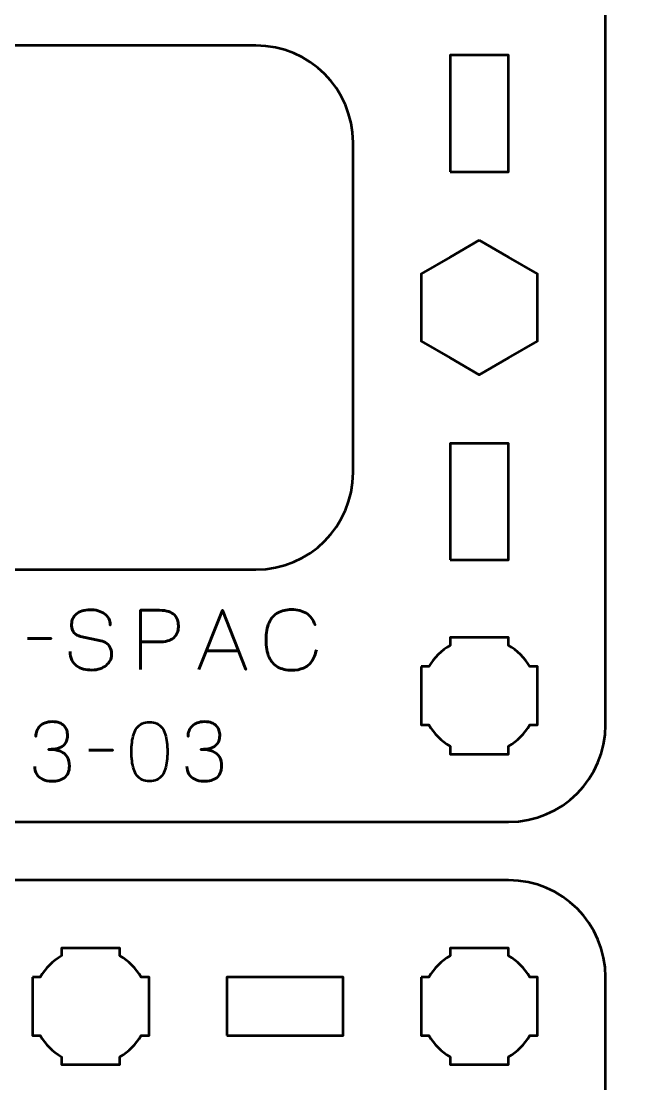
# Model space of a CAD drawing. Header units: centimetres. Extents: x -21 to 0, y -29.7 to 0.
# Drawn here: x -14.56 to -11.4, y -12.85 to -7.38 of the extents above; entities that cross this region are included whole.
import ezdxf

# ---------------------------------------------------------------- set-up
doc = ezdxf.new("R2010")
doc.units = ezdxf.units.CM
doc.header["$MEASUREMENT"] = 0
doc.layers.add('Layer 1', color=7, linetype='Continuous')

msp = doc.modelspace()

# ---------------------------------------------------------------- linework, layer by layer
at = {"layer": 'Layer 1', "lineweight": 53}
for points in [[(-12.35, -8.15), (-12.05, -8.15), (-12.05, -7.55), (-12.35, -7.55), (-12.35, -8.15)], [(-12.35, -10.15), (-12.05, -10.15), (-12.05, -9.55), (-12.35, -9.55), (-12.35, -10.15)]]:
    msp.add_lwpolyline(points, close=True, dxfattribs=at)
at = {"layer": 'Layer 1', "color": 1, "lineweight": 53}
msp.add_open_spline([(-21.00003, -29.19995), (-21.00003, -29.19995), (-21.00003, -2.89992), (-21.00003, -2.89992), (-21.00003, -2.89992), (-21.00003, -2.81709), (-20.93286, -2.74992), (-20.85003, -2.74992), (-20.85003, -2.74992), (-20.7672, -2.74992), (-20.70003, -2.68275), (-20.70003, -2.59992), (-20.70003, -2.59992), (-20.70003, -2.51709), (-20.7672, -2.44992), (-20.85003, -2.44992), (-20.85003, -2.44992), (-20.93286, -2.44992), (-21.00003, -2.38275), (-21.00003, -2.29992), (-21.00003, -2.29992), (-21.00003, -2.21709), (-20.93286, -2.14992), (-20.85003, -2.14992), (-20.85003, -2.14992), (-20.7672, -2.14992), (-20.70003, -2.08275), (-20.70003, -1.99992), (-20.70003, -1.99992), (-20.70003, -1.91709), (-20.7672, -1.84992), (-20.85003, -1.84992), (-20.85003, -1.84992), (-20.93286, -1.84992), (-21.00003, -1.78275), (-21.00003, -1.69992), (-21.00003, -1.69992), (-21.00003, -1.61709), (-20.93286, -1.54992), (-20.85003, -1.54992), (-20.85003, -1.54992), (-20.7672, -1.54992), (-20.70003, -1.48275), (-20.70003, -1.39992), (-20.70003, -1.39992), (-20.70003, -1.31709), (-20.7672, -1.24992), (-20.85003, -1.24992), (-20.85003, -1.24992), (-20.93286, -1.24992), (-21.00003, -1.18275), (-21.00003, -1.09992), (-21.00003, -1.09992), (-21.00003, -1.09992), (-21.00003, -0.49992), (-21.00003, -0.49992), (-21.00003, -0.49992), (-21.00003, -0.22295), (-20.77694, 0.00004), (-20.49994, 0.00004), (-20.49994, 0.00004), (-20.49994, 0.00004), (-0.50008, 0.00004), (-0.50008, 0.00004), (-0.50008, 0.00004), (-0.22294, 0.00004), (0.00002, -0.22295), (0.00002, -0.49992), (0.00002, -0.49992), (0.00002, -0.49992), (0.00002, -29.19995), (0.00002, -29.19995), (0.00002, -29.19995), (0.00002, -29.47695), (-0.22294, -29.70004), (-0.50008, -29.70004), (-0.50008, -29.70004), (-0.50008, -29.70004), (-20.49994, -29.70004), (-20.49994, -29.70004), (-20.49994, -29.70004), (-20.77694, -29.70004), (-21.00003, -29.47695), (-21.00003, -29.19995)], degree=3, knots=[0, 0, 0, 0, 0.047619, 0.047619, 0.047619, 0.047619, 0.0952381, 0.0952381, 0.0952381, 0.0952381, 0.1428571, 0.1428571, 0.1428571, 0.1428571, 0.1904762, 0.1904762, 0.1904762, 0.1904762, 0.2380952, 0.2380952, 0.2380952, 0.2380952, 0.2857143, 0.2857143, 0.2857143, 0.2857143, 0.3333333, 0.3333333, 0.3333333, 0.3333333, 0.3809524, 0.3809524, 0.3809524, 0.3809524, 0.4285714, 0.4285714, 0.4285714, 0.4285714, 0.4761905, 0.4761905, 0.4761905, 0.4761905, 0.5238095, 0.5238095, 0.5238095, 0.5238095, 0.5714286, 0.5714286, 0.5714286, 0.5714286, 0.6190476, 0.6190476, 0.6190476, 0.6190476, 0.6666667, 0.6666667, 0.6666667, 0.6666667, 0.7142857, 0.7142857, 0.7142857, 0.7142857, 0.7619048, 0.7619048, 0.7619048, 0.7619048, 0.8095238, 0.8095238, 0.8095238, 0.8095238, 0.8571429, 0.8571429, 0.8571429, 0.8571429, 0.9047619, 0.9047619, 0.9047619, 0.9047619, 0.952381, 0.952381, 0.952381, 0.952381, 1, 1, 1, 1], dxfattribs=at)
at = {"layer": 'Layer 1', "color": 3, "lineweight": 53}
for points in [[(-16.85, -11), (-16.85, -11), (-16.85, -6.7), (-16.85, -6.7), (-16.85, -6.7), (-16.85, -6.42391), (-16.62609, -6.2), (-16.35, -6.2), (-16.35, -6.2), (-16.35, -6.2), (-12.05, -6.2), (-12.05, -6.2), (-12.05, -6.2), (-11.77391, -6.2), (-11.55, -6.42391), (-11.55, -6.7), (-11.55, -6.7), (-11.55, -6.7), (-11.55, -11), (-11.55, -11), (-11.55, -11), (-11.55, -11.27609), (-11.77391, -11.5), (-12.05, -11.5), (-12.05, -11.5), (-12.05, -11.5), (-16.35, -11.5), (-16.35, -11.5), (-16.35, -11.5), (-16.62609, -11.5), (-16.85, -11.27609), (-16.85, -11)], [(-16.85, -16.6), (-16.85, -16.6), (-16.85, -12.3), (-16.85, -12.3), (-16.85, -12.3), (-16.85, -12.02391), (-16.62609, -11.8), (-16.35, -11.8), (-16.35, -11.8), (-16.35, -11.8), (-12.05, -11.8), (-12.05, -11.8), (-12.05, -11.8), (-11.77391, -11.8), (-11.55, -12.02391), (-11.55, -12.3), (-11.55, -12.3), (-11.55, -12.3), (-11.55, -16.6), (-11.55, -16.6), (-11.55, -16.6), (-11.55, -16.87609), (-11.77391, -17.1), (-12.05, -17.1), (-12.05, -17.1), (-12.05, -17.1), (-16.35, -17.1), (-16.35, -17.1), (-16.35, -17.1), (-16.62609, -17.1), (-16.85, -16.87609), (-16.85, -16.6)]]:
    msp.add_open_spline(points, degree=3, knots=[0, 0, 0, 0, 0.125, 0.125, 0.125, 0.125, 0.25, 0.25, 0.25, 0.25, 0.375, 0.375, 0.375, 0.375, 0.5, 0.5, 0.5, 0.5, 0.625, 0.625, 0.625, 0.625, 0.75, 0.75, 0.75, 0.75, 0.875, 0.875, 0.875, 0.875, 1, 1, 1, 1], dxfattribs=at)
at = {"layer": 'Layer 1', "lineweight": 53}
for points, knots in [([(-15.55, -9.7), (-15.55, -9.7), (-15.55, -8), (-15.55, -8), (-15.55, -8), (-15.55, -7.72391), (-15.32609, -7.5), (-15.05, -7.5), (-15.05, -7.5), (-15.05, -7.5), (-13.35, -7.5), (-13.35, -7.5), (-13.35, -7.5), (-13.07391, -7.5), (-12.85, -7.72391), (-12.85, -8), (-12.85, -8), (-12.85, -8), (-12.85, -9.7), (-12.85, -9.7), (-12.85, -9.7), (-12.85, -9.97609), (-13.07391, -10.2), (-13.35, -10.2), (-13.35, -10.2), (-13.35, -10.2), (-15.05, -10.2), (-15.05, -10.2), (-15.05, -10.2), (-15.32609, -10.2), (-15.55, -9.97609), (-15.55, -9.7)], [0, 0, 0, 0, 0.125, 0.125, 0.125, 0.125, 0.25, 0.25, 0.25, 0.25, 0.375, 0.375, 0.375, 0.375, 0.5, 0.5, 0.5, 0.5, 0.625, 0.625, 0.625, 0.625, 0.75, 0.75, 0.75, 0.75, 0.875, 0.875, 0.875, 0.875, 1, 1, 1, 1]), ([(-12.2, -8.50359), (-12.2, -8.50359), (-12.05, -8.59019), (-12.05, -8.59019), (-12.05, -8.59019), (-12.05, -8.59019), (-11.9, -8.67679), (-11.9, -8.67679), (-11.9, -8.67679), (-11.9, -8.67679), (-11.9, -8.85), (-11.9, -8.85), (-11.9, -8.85), (-11.9, -8.85), (-11.9, -9.02321), (-11.9, -9.02321), (-11.9, -9.02321), (-11.9, -9.02321), (-12.05, -9.10981), (-12.05, -9.10981), (-12.05, -9.10981), (-12.05, -9.10981), (-12.2, -9.19641), (-12.2, -9.19641), (-12.2, -9.19641), (-12.2, -9.19641), (-12.35, -9.10981), (-12.35, -9.10981), (-12.35, -9.10981), (-12.35, -9.10981), (-12.5, -9.02321), (-12.5, -9.02321), (-12.5, -9.02321), (-12.5, -9.02321), (-12.5, -8.85), (-12.5, -8.85), (-12.5, -8.85), (-12.5, -8.85), (-12.5, -8.67679), (-12.5, -8.67679), (-12.5, -8.67679), (-12.5, -8.67679), (-12.35, -8.59019), (-12.35, -8.59019), (-12.35, -8.59019), (-12.35, -8.59019), (-12.2, -8.50359), (-12.2, -8.50359)], [0, 0, 0, 0, 0.0833333, 0.0833333, 0.0833333, 0.0833333, 0.1666667, 0.1666667, 0.1666667, 0.1666667, 0.25, 0.25, 0.25, 0.25, 0.3333333, 0.3333333, 0.3333333, 0.3333333, 0.4166667, 0.4166667, 0.4166667, 0.4166667, 0.5, 0.5, 0.5, 0.5, 0.5833333, 0.5833333, 0.5833333, 0.5833333, 0.6666667, 0.6666667, 0.6666667, 0.6666667, 0.75, 0.75, 0.75, 0.75, 0.8333333, 0.8333333, 0.8333333, 0.8333333, 0.9166667, 0.9166667, 0.9166667, 0.9166667, 1, 1, 1, 1]), ([(-12.5, -10.7), (-12.5, -10.7), (-12.45985, -10.7), (-12.45985, -10.7), (-12.45985, -10.7), (-12.4335, -10.65447), (-12.39553, -10.6165), (-12.35, -10.59015), (-12.35, -10.59015), (-12.35, -10.59015), (-12.35, -10.55), (-12.35, -10.55), (-12.35, -10.55), (-12.35, -10.55), (-12.2, -10.55), (-12.2, -10.55), (-12.2, -10.55), (-12.2, -10.55), (-12.05, -10.55), (-12.05, -10.55), (-12.05, -10.55), (-12.05, -10.55), (-12.05, -10.59015), (-12.05, -10.59015), (-12.05, -10.59015), (-12.00447, -10.6165), (-11.9665, -10.65447), (-11.94015, -10.7), (-11.94015, -10.7), (-11.94015, -10.7), (-11.9, -10.7), (-11.9, -10.7), (-11.9, -10.7), (-11.9, -10.7), (-11.9, -10.85), (-11.9, -10.85), (-11.9, -10.85), (-11.9, -10.85), (-11.9, -11), (-11.9, -11), (-11.9, -11), (-11.9, -11), (-11.94015, -11), (-11.94015, -11), (-11.94015, -11), (-11.9665, -11.04553), (-12.00447, -11.0835), (-12.05, -11.10985), (-12.05, -11.10985), (-12.05, -11.10985), (-12.05, -11.15), (-12.05, -11.15), (-12.05, -11.15), (-12.05, -11.15), (-12.2, -11.15), (-12.2, -11.15), (-12.2, -11.15), (-12.2, -11.15), (-12.35, -11.15), (-12.35, -11.15), (-12.35, -11.15), (-12.35, -11.15), (-12.35, -11.10985), (-12.35, -11.10985), (-12.35, -11.10985), (-12.39553, -11.0835), (-12.4335, -11.04553), (-12.45985, -11), (-12.45985, -11), (-12.45985, -11), (-12.5, -11), (-12.5, -11), (-12.5, -11), (-12.5, -11), (-12.5, -10.85), (-12.5, -10.85), (-12.5, -10.85), (-12.5, -10.85), (-12.5, -10.7), (-12.5, -10.7)], [0, 0, 0, 0, 0.05, 0.05, 0.05, 0.05, 0.1, 0.1, 0.1, 0.1, 0.15, 0.15, 0.15, 0.15, 0.2, 0.2, 0.2, 0.2, 0.25, 0.25, 0.25, 0.25, 0.3, 0.3, 0.3, 0.3, 0.35, 0.35, 0.35, 0.35, 0.4, 0.4, 0.4, 0.4, 0.45, 0.45, 0.45, 0.45, 0.5, 0.5, 0.5, 0.5, 0.55, 0.55, 0.55, 0.55, 0.6, 0.6, 0.6, 0.6, 0.65, 0.65, 0.65, 0.65, 0.7, 0.7, 0.7, 0.7, 0.75, 0.75, 0.75, 0.75, 0.8, 0.8, 0.8, 0.8, 0.85, 0.85, 0.85, 0.85, 0.9, 0.9, 0.9, 0.9, 0.95, 0.95, 0.95, 0.95, 1, 1, 1, 1]), ([(-14.5, -12.3), (-14.5, -12.3), (-14.45985, -12.3), (-14.45985, -12.3), (-14.45985, -12.3), (-14.4335, -12.25447), (-14.39553, -12.2165), (-14.35, -12.19015), (-14.35, -12.19015), (-14.35, -12.19015), (-14.35, -12.15), (-14.35, -12.15), (-14.35, -12.15), (-14.35, -12.15), (-14.2, -12.15), (-14.2, -12.15), (-14.2, -12.15), (-14.2, -12.15), (-14.05, -12.15), (-14.05, -12.15), (-14.05, -12.15), (-14.05, -12.15), (-14.05, -12.19015), (-14.05, -12.19015), (-14.05, -12.19015), (-14.00447, -12.2165), (-13.9665, -12.25447), (-13.94015, -12.3), (-13.94015, -12.3), (-13.94015, -12.3), (-13.9, -12.3), (-13.9, -12.3), (-13.9, -12.3), (-13.9, -12.3), (-13.9, -12.45), (-13.9, -12.45), (-13.9, -12.45), (-13.9, -12.45), (-13.9, -12.6), (-13.9, -12.6), (-13.9, -12.6), (-13.9, -12.6), (-13.94015, -12.6), (-13.94015, -12.6), (-13.94015, -12.6), (-13.9665, -12.64553), (-14.00447, -12.6835), (-14.05, -12.70985), (-14.05, -12.70985), (-14.05, -12.70985), (-14.05, -12.75), (-14.05, -12.75), (-14.05, -12.75), (-14.05, -12.75), (-14.2, -12.75), (-14.2, -12.75), (-14.2, -12.75), (-14.2, -12.75), (-14.35, -12.75), (-14.35, -12.75), (-14.35, -12.75), (-14.35, -12.75), (-14.35, -12.70985), (-14.35, -12.70985), (-14.35, -12.70985), (-14.39553, -12.6835), (-14.4335, -12.64553), (-14.45985, -12.6), (-14.45985, -12.6), (-14.45985, -12.6), (-14.5, -12.6), (-14.5, -12.6), (-14.5, -12.6), (-14.5, -12.6), (-14.5, -12.45), (-14.5, -12.45), (-14.5, -12.45), (-14.5, -12.45), (-14.5, -12.3), (-14.5, -12.3)], [0, 0, 0, 0, 0.05, 0.05, 0.05, 0.05, 0.1, 0.1, 0.1, 0.1, 0.15, 0.15, 0.15, 0.15, 0.2, 0.2, 0.2, 0.2, 0.25, 0.25, 0.25, 0.25, 0.3, 0.3, 0.3, 0.3, 0.35, 0.35, 0.35, 0.35, 0.4, 0.4, 0.4, 0.4, 0.45, 0.45, 0.45, 0.45, 0.5, 0.5, 0.5, 0.5, 0.55, 0.55, 0.55, 0.55, 0.6, 0.6, 0.6, 0.6, 0.65, 0.65, 0.65, 0.65, 0.7, 0.7, 0.7, 0.7, 0.75, 0.75, 0.75, 0.75, 0.8, 0.8, 0.8, 0.8, 0.85, 0.85, 0.85, 0.85, 0.9, 0.9, 0.9, 0.9, 0.95, 0.95, 0.95, 0.95, 1, 1, 1, 1]), ([(-12.5, -12.3), (-12.5, -12.3), (-12.45985, -12.3), (-12.45985, -12.3), (-12.45985, -12.3), (-12.4335, -12.25447), (-12.39553, -12.2165), (-12.35, -12.19015), (-12.35, -12.19015), (-12.35, -12.19015), (-12.35, -12.15), (-12.35, -12.15), (-12.35, -12.15), (-12.35, -12.15), (-12.2, -12.15), (-12.2, -12.15), (-12.2, -12.15), (-12.2, -12.15), (-12.05, -12.15), (-12.05, -12.15), (-12.05, -12.15), (-12.05, -12.15), (-12.05, -12.19015), (-12.05, -12.19015), (-12.05, -12.19015), (-12.00447, -12.2165), (-11.9665, -12.25447), (-11.94015, -12.3), (-11.94015, -12.3), (-11.94015, -12.3), (-11.9, -12.3), (-11.9, -12.3), (-11.9, -12.3), (-11.9, -12.3), (-11.9, -12.45), (-11.9, -12.45), (-11.9, -12.45), (-11.9, -12.45), (-11.9, -12.6), (-11.9, -12.6), (-11.9, -12.6), (-11.9, -12.6), (-11.94015, -12.6), (-11.94015, -12.6), (-11.94015, -12.6), (-11.9665, -12.64553), (-12.00447, -12.6835), (-12.05, -12.70985), (-12.05, -12.70985), (-12.05, -12.70985), (-12.05, -12.75), (-12.05, -12.75), (-12.05, -12.75), (-12.05, -12.75), (-12.2, -12.75), (-12.2, -12.75), (-12.2, -12.75), (-12.2, -12.75), (-12.35, -12.75), (-12.35, -12.75), (-12.35, -12.75), (-12.35, -12.75), (-12.35, -12.70985), (-12.35, -12.70985), (-12.35, -12.70985), (-12.39553, -12.6835), (-12.4335, -12.64553), (-12.45985, -12.6), (-12.45985, -12.6), (-12.45985, -12.6), (-12.5, -12.6), (-12.5, -12.6), (-12.5, -12.6), (-12.5, -12.6), (-12.5, -12.45), (-12.5, -12.45), (-12.5, -12.45), (-12.5, -12.45), (-12.5, -12.3), (-12.5, -12.3)], [0, 0, 0, 0, 0.05, 0.05, 0.05, 0.05, 0.1, 0.1, 0.1, 0.1, 0.15, 0.15, 0.15, 0.15, 0.2, 0.2, 0.2, 0.2, 0.25, 0.25, 0.25, 0.25, 0.3, 0.3, 0.3, 0.3, 0.35, 0.35, 0.35, 0.35, 0.4, 0.4, 0.4, 0.4, 0.45, 0.45, 0.45, 0.45, 0.5, 0.5, 0.5, 0.5, 0.55, 0.55, 0.55, 0.55, 0.6, 0.6, 0.6, 0.6, 0.65, 0.65, 0.65, 0.65, 0.7, 0.7, 0.7, 0.7, 0.75, 0.75, 0.75, 0.75, 0.8, 0.8, 0.8, 0.8, 0.85, 0.85, 0.85, 0.85, 0.9, 0.9, 0.9, 0.9, 0.95, 0.95, 0.95, 0.95, 1, 1, 1, 1]), ([(-13.5, -12.6), (-13.5, -12.6), (-13.5, -12.3), (-13.5, -12.3), (-13.5, -12.3), (-13.5, -12.3), (-12.9, -12.3), (-12.9, -12.3), (-12.9, -12.3), (-12.9, -12.3), (-12.9, -12.6), (-12.9, -12.6), (-12.9, -12.6), (-12.9, -12.6), (-13.5, -12.6), (-13.5, -12.6)], [0, 0, 0, 0, 0.25, 0.25, 0.25, 0.25, 0.5, 0.5, 0.5, 0.5, 0.75, 0.75, 0.75, 0.75, 1, 1, 1, 1])]:
    msp.add_open_spline(points, degree=3, knots=knots, dxfattribs=at)
at = {"layer": 'Layer 1', "color": 5, "lineweight": 53}
for points, knots in [([(-14.30626, -10.62265), (-14.30612, -10.63952), (-14.30316, -10.65398), (-14.29723, -10.66605), (-14.29723, -10.66605), (-14.29137, -10.67804), (-14.28319, -10.68785), (-14.27289, -10.69547), (-14.27289, -10.69547), (-14.26252, -10.70302), (-14.25059, -10.70859), (-14.23712, -10.71219), (-14.23712, -10.71219), (-14.22371, -10.71572), (-14.20932, -10.71748), (-14.19408, -10.71748), (-14.19408, -10.71748), (-14.1787, -10.71741), (-14.16487, -10.71515), (-14.15252, -10.71085), (-14.15252, -10.71085), (-14.14024, -10.70654), (-14.12973, -10.70076), (-14.12091, -10.69349), (-14.12091, -10.69349), (-14.11216, -10.68622), (-14.10539, -10.67811), (-14.10059, -10.66908), (-14.10059, -10.66908), (-14.09579, -10.66005), (-14.09325, -10.65081), (-14.0929, -10.64128), (-14.0929, -10.64128), (-14.09248, -10.62879), (-14.09431, -10.61736), (-14.09833, -10.60706), (-14.09833, -10.60706), (-14.10236, -10.59676), (-14.10857, -10.58815), (-14.11696, -10.5811), (-14.11696, -10.5811), (-14.12529, -10.57404), (-14.1358, -10.5691), (-14.14836, -10.56635), (-14.14836, -10.56635), (-14.14836, -10.56635), (-14.25207, -10.54391), (-14.25207, -10.54391), (-14.25207, -10.54391), (-14.26181, -10.54187), (-14.27021, -10.53841), (-14.27712, -10.53361), (-14.27712, -10.53361), (-14.28404, -10.52875), (-14.2894, -10.52204), (-14.29307, -10.51343), (-14.29307, -10.51343), (-14.29674, -10.5049), (-14.29864, -10.49403), (-14.29864, -10.48084), (-14.29864, -10.48084), (-14.29864, -10.47082), (-14.29659, -10.46137), (-14.29243, -10.45248), (-14.29243, -10.45248), (-14.28834, -10.44359), (-14.28227, -10.43575), (-14.2743, -10.42884), (-14.2743, -10.42884), (-14.26633, -10.422), (-14.25645, -10.41663), (-14.24474, -10.41275), (-14.24474, -10.41275), (-14.23295, -10.4088), (-14.21948, -10.40683), (-14.20424, -10.40676), (-14.20424, -10.40676), (-14.18893, -10.40676), (-14.17489, -10.40852), (-14.16205, -10.41205), (-14.16205, -10.41205), (-14.14928, -10.41558), (-14.1382, -10.42066), (-14.12889, -10.42743), (-14.12889, -10.42743), (-14.11957, -10.4342), (-14.11238, -10.44253), (-14.10744, -10.45226), (-14.10744, -10.45226), (-14.1025, -10.46207), (-14.10017, -10.47329), (-14.10052, -10.48592), (-14.10052, -10.48592), (-14.10017, -10.47329), (-14.1025, -10.46207), (-14.10744, -10.45226), (-14.10744, -10.45226), (-14.11238, -10.44253), (-14.11957, -10.4342), (-14.12889, -10.42743), (-14.12889, -10.42743), (-14.1382, -10.42066), (-14.14928, -10.41558), (-14.16205, -10.41205), (-14.16205, -10.41205), (-14.17489, -10.40852), (-14.18893, -10.40676), (-14.20424, -10.40676), (-14.20424, -10.40676), (-14.21948, -10.40683), (-14.23295, -10.4088), (-14.24474, -10.41275), (-14.24474, -10.41275), (-14.25645, -10.41663), (-14.26633, -10.422), (-14.2743, -10.42884), (-14.2743, -10.42884), (-14.28227, -10.43575), (-14.28834, -10.44359), (-14.29243, -10.45248), (-14.29243, -10.45248), (-14.29659, -10.46137), (-14.29864, -10.47082), (-14.29864, -10.48084), (-14.29864, -10.48084), (-14.29864, -10.49403), (-14.29681, -10.5049), (-14.29328, -10.51336), (-14.29328, -10.51336), (-14.28968, -10.5219), (-14.28439, -10.52853), (-14.27747, -10.5334), (-14.27747, -10.5334), (-14.27056, -10.5382), (-14.26209, -10.54173), (-14.25207, -10.54391), (-14.25207, -10.54391), (-14.25207, -10.54391), (-14.14836, -10.56635), (-14.14836, -10.56635), (-14.14836, -10.56635), (-14.13552, -10.5691), (-14.12493, -10.57404), (-14.11661, -10.5811), (-14.11661, -10.5811), (-14.10821, -10.58815), (-14.10207, -10.59676), (-14.09812, -10.60706), (-14.09812, -10.60706), (-14.09424, -10.61736), (-14.09248, -10.62879), (-14.0929, -10.64128), (-14.0929, -10.64128), (-14.09325, -10.65081), (-14.09579, -10.66005), (-14.10059, -10.66908), (-14.10059, -10.66908), (-14.10539, -10.67811), (-14.11216, -10.68622), (-14.12091, -10.69349), (-14.12091, -10.69349), (-14.12973, -10.70076), (-14.14024, -10.70654), (-14.15252, -10.71085), (-14.15252, -10.71085), (-14.16487, -10.71515), (-14.1787, -10.71741), (-14.19408, -10.71748), (-14.19408, -10.71748), (-14.20932, -10.71748), (-14.22371, -10.71572), (-14.23712, -10.71219), (-14.23712, -10.71219), (-14.25059, -10.70859), (-14.26252, -10.70302), (-14.27289, -10.69547), (-14.27289, -10.69547), (-14.28319, -10.68785), (-14.29137, -10.67804), (-14.29723, -10.66605), (-14.29723, -10.66605), (-14.30316, -10.65398), (-14.30612, -10.63952), (-14.30626, -10.62265)], [0, 0, 0, 0, 0.0217391, 0.0217391, 0.0217391, 0.0217391, 0.0434783, 0.0434783, 0.0434783, 0.0434783, 0.0652174, 0.0652174, 0.0652174, 0.0652174, 0.0869565, 0.0869565, 0.0869565, 0.0869565, 0.1086957, 0.1086957, 0.1086957, 0.1086957, 0.1304348, 0.1304348, 0.1304348, 0.1304348, 0.1521739, 0.1521739, 0.1521739, 0.1521739, 0.173913, 0.173913, 0.173913, 0.173913, 0.1956522, 0.1956522, 0.1956522, 0.1956522, 0.2173913, 0.2173913, 0.2173913, 0.2173913, 0.2391304, 0.2391304, 0.2391304, 0.2391304, 0.2608696, 0.2608696, 0.2608696, 0.2608696, 0.2826087, 0.2826087, 0.2826087, 0.2826087, 0.3043478, 0.3043478, 0.3043478, 0.3043478, 0.326087, 0.326087, 0.326087, 0.326087, 0.3478261, 0.3478261, 0.3478261, 0.3478261, 0.3695652, 0.3695652, 0.3695652, 0.3695652, 0.3913043, 0.3913043, 0.3913043, 0.3913043, 0.4130435, 0.4130435, 0.4130435, 0.4130435, 0.4347826, 0.4347826, 0.4347826, 0.4347826, 0.4565217, 0.4565217, 0.4565217, 0.4565217, 0.4782609, 0.4782609, 0.4782609, 0.4782609, 0.5, 0.5, 0.5, 0.5, 0.5217391, 0.5217391, 0.5217391, 0.5217391, 0.5434783, 0.5434783, 0.5434783, 0.5434783, 0.5652174, 0.5652174, 0.5652174, 0.5652174, 0.5869565, 0.5869565, 0.5869565, 0.5869565, 0.6086957, 0.6086957, 0.6086957, 0.6086957, 0.6304348, 0.6304348, 0.6304348, 0.6304348, 0.6521739, 0.6521739, 0.6521739, 0.6521739, 0.673913, 0.673913, 0.673913, 0.673913, 0.6956522, 0.6956522, 0.6956522, 0.6956522, 0.7173913, 0.7173913, 0.7173913, 0.7173913, 0.7391304, 0.7391304, 0.7391304, 0.7391304, 0.7608696, 0.7608696, 0.7608696, 0.7608696, 0.7826087, 0.7826087, 0.7826087, 0.7826087, 0.8043478, 0.8043478, 0.8043478, 0.8043478, 0.826087, 0.826087, 0.826087, 0.826087, 0.8478261, 0.8478261, 0.8478261, 0.8478261, 0.8695652, 0.8695652, 0.8695652, 0.8695652, 0.8913043, 0.8913043, 0.8913043, 0.8913043, 0.9130435, 0.9130435, 0.9130435, 0.9130435, 0.9347826, 0.9347826, 0.9347826, 0.9347826, 0.9565217, 0.9565217, 0.9565217, 0.9565217, 0.9782609, 0.9782609, 0.9782609, 0.9782609, 1, 1, 1, 1]), ([(-13.94431, -10.71494), (-13.94431, -10.71494), (-13.94431, -10.40972), (-13.94431, -10.40972), (-13.94431, -10.40972), (-13.94431, -10.40972), (-13.84694, -10.40972), (-13.84694, -10.40972), (-13.84694, -10.40972), (-13.82747, -10.40979), (-13.81146, -10.41198), (-13.79883, -10.41621), (-13.79883, -10.41621), (-13.78627, -10.42037), (-13.77639, -10.42616), (-13.76926, -10.4335), (-13.76926, -10.4335), (-13.76214, -10.44076), (-13.75706, -10.44909), (-13.75395, -10.45847), (-13.75395, -10.45847), (-13.75092, -10.46786), (-13.74916, -10.47766), (-13.74873, -10.48804), (-13.74873, -10.48804), (-13.74824, -10.49841), (-13.74944, -10.50857), (-13.75226, -10.51844), (-13.75226, -10.51844), (-13.75515, -10.52832), (-13.76002, -10.53728), (-13.76701, -10.54533), (-13.76701, -10.54533), (-13.77392, -10.55337), (-13.7833, -10.55979), (-13.79509, -10.56452), (-13.79509, -10.56452), (-13.80687, -10.56931), (-13.82147, -10.57171), (-13.8389, -10.57185), (-13.8389, -10.57185), (-13.8389, -10.57185), (-13.94431, -10.57185), (-13.94431, -10.57185), (-13.94431, -10.57185), (-13.94431, -10.57185), (-13.8389, -10.57185), (-13.8389, -10.57185), (-13.8389, -10.57185), (-13.82183, -10.57171), (-13.80736, -10.56931), (-13.79565, -10.56452), (-13.79565, -10.56452), (-13.78387, -10.55979), (-13.77448, -10.55337), (-13.76743, -10.54533), (-13.76743, -10.54533), (-13.76044, -10.53728), (-13.75543, -10.52832), (-13.75247, -10.51844), (-13.75247, -10.51844), (-13.74951, -10.50857), (-13.74824, -10.49841), (-13.74873, -10.48804), (-13.74873, -10.48804), (-13.74916, -10.47766), (-13.75092, -10.46786), (-13.75409, -10.45847), (-13.75409, -10.45847), (-13.7572, -10.44909), (-13.76242, -10.44076), (-13.76955, -10.4335), (-13.76955, -10.4335), (-13.77674, -10.42616), (-13.78662, -10.42037), (-13.79918, -10.41621), (-13.79918, -10.41621), (-13.81181, -10.41198), (-13.82768, -10.40979), (-13.84694, -10.40972), (-13.84694, -10.40972), (-13.84694, -10.40972), (-13.94431, -10.40972), (-13.94431, -10.40972), (-13.94431, -10.40972), (-13.94431, -10.40972), (-13.94431, -10.71494), (-13.94431, -10.71494)], [0, 0, 0, 0, 0.0454545, 0.0454545, 0.0454545, 0.0454545, 0.0909091, 0.0909091, 0.0909091, 0.0909091, 0.1363636, 0.1363636, 0.1363636, 0.1363636, 0.1818182, 0.1818182, 0.1818182, 0.1818182, 0.2272727, 0.2272727, 0.2272727, 0.2272727, 0.2727273, 0.2727273, 0.2727273, 0.2727273, 0.3181818, 0.3181818, 0.3181818, 0.3181818, 0.3636364, 0.3636364, 0.3636364, 0.3636364, 0.4090909, 0.4090909, 0.4090909, 0.4090909, 0.4545455, 0.4545455, 0.4545455, 0.4545455, 0.5, 0.5, 0.5, 0.5, 0.5454545, 0.5454545, 0.5454545, 0.5454545, 0.5909091, 0.5909091, 0.5909091, 0.5909091, 0.6363636, 0.6363636, 0.6363636, 0.6363636, 0.6818182, 0.6818182, 0.6818182, 0.6818182, 0.7272727, 0.7272727, 0.7272727, 0.7272727, 0.7727273, 0.7727273, 0.7727273, 0.7727273, 0.8181818, 0.8181818, 0.8181818, 0.8181818, 0.8636364, 0.8636364, 0.8636364, 0.8636364, 0.9090909, 0.9090909, 0.9090909, 0.9090909, 0.9545455, 0.9545455, 0.9545455, 0.9545455, 1, 1, 1, 1]), ([(-13.64375, -10.71494), (-13.64375, -10.71494), (-13.52268, -10.40972), (-13.52268, -10.40972), (-13.52268, -10.40972), (-13.52268, -10.40972), (-13.40118, -10.71494), (-13.40118, -10.71494), (-13.40118, -10.71494), (-13.40118, -10.71494), (-13.52268, -10.40972), (-13.52268, -10.40972), (-13.52268, -10.40972), (-13.52268, -10.40972), (-13.64375, -10.71494), (-13.64375, -10.71494)], [0, 0, 0, 0, 0.25, 0.25, 0.25, 0.25, 0.5, 0.5, 0.5, 0.5, 0.75, 0.75, 0.75, 0.75, 1, 1, 1, 1]), ([(-13.03881, -10.61249), (-13.04333, -10.63669), (-13.05123, -10.65666), (-13.06231, -10.67232), (-13.06231, -10.67232), (-13.07345, -10.68792), (-13.08771, -10.69949), (-13.10506, -10.70704), (-13.10506, -10.70704), (-13.12235, -10.71459), (-13.14267, -10.7184), (-13.16581, -10.71833), (-13.16581, -10.71833), (-13.19396, -10.7184), (-13.21788, -10.71296), (-13.2375, -10.70189), (-13.2375, -10.70189), (-13.25711, -10.69088), (-13.27207, -10.67388), (-13.28237, -10.65081), (-13.28237, -10.65081), (-13.29267, -10.62773), (-13.29782, -10.59817), (-13.29789, -10.56212), (-13.29789, -10.56212), (-13.29782, -10.52621), (-13.29267, -10.49671), (-13.28237, -10.47364), (-13.28237, -10.47364), (-13.27207, -10.45057), (-13.25711, -10.4335), (-13.2375, -10.42242), (-13.2375, -10.42242), (-13.21788, -10.41134), (-13.19396, -10.40584), (-13.16581, -10.40591), (-13.16581, -10.40591), (-13.13568, -10.40584), (-13.11043, -10.41226), (-13.09011, -10.42517), (-13.09011, -10.42517), (-13.06986, -10.43808), (-13.05497, -10.45805), (-13.04559, -10.48507), (-13.04559, -10.48507), (-13.05497, -10.45805), (-13.06986, -10.43808), (-13.09011, -10.42517), (-13.09011, -10.42517), (-13.11043, -10.41226), (-13.13568, -10.40584), (-13.16581, -10.40591), (-13.16581, -10.40591), (-13.19396, -10.40584), (-13.21788, -10.41134), (-13.2375, -10.42242), (-13.2375, -10.42242), (-13.25711, -10.4335), (-13.27207, -10.45057), (-13.28237, -10.47364), (-13.28237, -10.47364), (-13.29267, -10.49671), (-13.29782, -10.52621), (-13.29789, -10.56212), (-13.29789, -10.56212), (-13.29782, -10.59817), (-13.29267, -10.62773), (-13.28237, -10.65081), (-13.28237, -10.65081), (-13.27207, -10.67388), (-13.25711, -10.69088), (-13.2375, -10.70189), (-13.2375, -10.70189), (-13.21788, -10.71296), (-13.19396, -10.7184), (-13.16581, -10.71833), (-13.16581, -10.71833), (-13.14267, -10.7184), (-13.12235, -10.71459), (-13.10506, -10.70704), (-13.10506, -10.70704), (-13.08771, -10.69949), (-13.07345, -10.68792), (-13.06231, -10.67232), (-13.06231, -10.67232), (-13.05123, -10.65666), (-13.04333, -10.63669), (-13.03881, -10.61249)], [0, 0, 0, 0, 0.0454545, 0.0454545, 0.0454545, 0.0454545, 0.0909091, 0.0909091, 0.0909091, 0.0909091, 0.1363636, 0.1363636, 0.1363636, 0.1363636, 0.1818182, 0.1818182, 0.1818182, 0.1818182, 0.2272727, 0.2272727, 0.2272727, 0.2272727, 0.2727273, 0.2727273, 0.2727273, 0.2727273, 0.3181818, 0.3181818, 0.3181818, 0.3181818, 0.3636364, 0.3636364, 0.3636364, 0.3636364, 0.4090909, 0.4090909, 0.4090909, 0.4090909, 0.4545455, 0.4545455, 0.4545455, 0.4545455, 0.5, 0.5, 0.5, 0.5, 0.5454545, 0.5454545, 0.5454545, 0.5454545, 0.5909091, 0.5909091, 0.5909091, 0.5909091, 0.6363636, 0.6363636, 0.6363636, 0.6363636, 0.6818182, 0.6818182, 0.6818182, 0.6818182, 0.7272727, 0.7272727, 0.7272727, 0.7272727, 0.7727273, 0.7727273, 0.7727273, 0.7727273, 0.8181818, 0.8181818, 0.8181818, 0.8181818, 0.8636364, 0.8636364, 0.8636364, 0.8636364, 0.9090909, 0.9090909, 0.9090909, 0.9090909, 0.9545455, 0.9545455, 0.9545455, 0.9545455, 1, 1, 1, 1]), ([(-14.52639, -10.55534), (-14.52639, -10.55534), (-14.4032, -10.55534), (-14.4032, -10.55534), (-14.4032, -10.55534), (-14.4032, -10.55534), (-14.52639, -10.55534), (-14.52639, -10.55534)], [0, 0, 0, 0, 0.5, 0.5, 0.5, 0.5, 1, 1, 1, 1]), ([(-13.60565, -10.61884), (-13.60565, -10.61884), (-13.43971, -10.61884), (-13.43971, -10.61884), (-13.43971, -10.61884), (-13.43971, -10.61884), (-13.60565, -10.61884), (-13.60565, -10.61884)], [0, 0, 0, 0, 0.5, 0.5, 0.5, 0.5, 1, 1, 1, 1]), ([(-14.48871, -11.21363), (-14.48864, -11.22887), (-14.48511, -11.24213), (-14.47813, -11.25363), (-14.47813, -11.25363), (-14.47114, -11.26506), (-14.46119, -11.27402), (-14.44821, -11.28044), (-14.44821, -11.28044), (-14.43523, -11.28686), (-14.41964, -11.29011), (-14.4015, -11.29025), (-14.4015, -11.29025), (-14.38789, -11.29025), (-14.37554, -11.28884), (-14.36432, -11.28588), (-14.36432, -11.28588), (-14.35317, -11.28291), (-14.34358, -11.27833), (-14.33546, -11.27205), (-14.33546, -11.27205), (-14.32735, -11.26577), (-14.32114, -11.25765), (-14.3167, -11.24778), (-14.3167, -11.24778), (-14.31232, -11.23783), (-14.31014, -11.2259), (-14.31007, -11.21193), (-14.31007, -11.21193), (-14.30999, -11.19331), (-14.3138, -11.17757), (-14.32135, -11.1648), (-14.32135, -11.1648), (-14.3289, -11.15203), (-14.34062, -11.14244), (-14.35635, -11.13588), (-14.35635, -11.13588), (-14.37208, -11.12931), (-14.39226, -11.126), (-14.41674, -11.126), (-14.41674, -11.126), (-14.39847, -11.12607), (-14.38316, -11.12438), (-14.37067, -11.12092), (-14.37067, -11.12092), (-14.35825, -11.11746), (-14.34831, -11.11259), (-14.34083, -11.10624), (-14.34083, -11.10624), (-14.33335, -11.09996), (-14.32792, -11.09248), (-14.32467, -11.08388), (-14.32467, -11.08388), (-14.32135, -11.07534), (-14.31973, -11.06596), (-14.3198, -11.05573), (-14.3198, -11.05573), (-14.31973, -11.04549), (-14.32114, -11.03604), (-14.32396, -11.02729), (-14.32396, -11.02729), (-14.32672, -11.01854), (-14.33123, -11.01085), (-14.33737, -11.00429), (-14.33737, -11.00429), (-14.34351, -10.99773), (-14.35162, -10.99258), (-14.36157, -10.98891), (-14.36157, -10.98891), (-14.37159, -10.98524), (-14.3838, -10.98341), (-14.39812, -10.98334), (-14.39812, -10.98334), (-14.41237, -10.98341), (-14.42486, -10.98552), (-14.43544, -10.98962), (-14.43544, -10.98962), (-14.4461, -10.99371), (-14.45484, -10.99928), (-14.4619, -11.00641), (-14.4619, -11.00641), (-14.46888, -11.01353), (-14.47411, -11.02165), (-14.47756, -11.03082), (-14.47756, -11.03082), (-14.48109, -11.03999), (-14.48278, -11.04973), (-14.48278, -11.05996), (-14.48278, -11.05996), (-14.48278, -11.04973), (-14.48109, -11.03999), (-14.47756, -11.03082), (-14.47756, -11.03082), (-14.47411, -11.02165), (-14.46888, -11.01353), (-14.4619, -11.00641), (-14.4619, -11.00641), (-14.45484, -10.99928), (-14.4461, -10.99371), (-14.43544, -10.98962), (-14.43544, -10.98962), (-14.42486, -10.98552), (-14.41237, -10.98341), (-14.39812, -10.98334), (-14.39812, -10.98334), (-14.3838, -10.98341), (-14.37159, -10.98524), (-14.36157, -10.98891), (-14.36157, -10.98891), (-14.35162, -10.99258), (-14.34351, -10.99773), (-14.33737, -11.00429), (-14.33737, -11.00429), (-14.33123, -11.01085), (-14.32672, -11.01854), (-14.32396, -11.02729), (-14.32396, -11.02729), (-14.32114, -11.03604), (-14.31973, -11.04549), (-14.3198, -11.05573), (-14.3198, -11.05573), (-14.31973, -11.06596), (-14.32135, -11.07534), (-14.32467, -11.08388), (-14.32467, -11.08388), (-14.32792, -11.09248), (-14.33335, -11.09996), (-14.34083, -11.10624), (-14.34083, -11.10624), (-14.34831, -11.11259), (-14.35825, -11.11746), (-14.37067, -11.12092), (-14.37067, -11.12092), (-14.38316, -11.12438), (-14.39847, -11.12607), (-14.41674, -11.126), (-14.41674, -11.126), (-14.39226, -11.126), (-14.37208, -11.12931), (-14.35635, -11.13588), (-14.35635, -11.13588), (-14.34062, -11.14244), (-14.3289, -11.15203), (-14.32135, -11.1648), (-14.32135, -11.1648), (-14.3138, -11.17757), (-14.30999, -11.19331), (-14.31007, -11.21193), (-14.31007, -11.21193), (-14.31014, -11.2259), (-14.31232, -11.23783), (-14.3167, -11.24778), (-14.3167, -11.24778), (-14.32114, -11.25765), (-14.32735, -11.26577), (-14.33546, -11.27205), (-14.33546, -11.27205), (-14.34358, -11.27833), (-14.35317, -11.28291), (-14.36432, -11.28588), (-14.36432, -11.28588), (-14.37554, -11.28884), (-14.38789, -11.29025), (-14.4015, -11.29025), (-14.4015, -11.29025), (-14.41964, -11.29011), (-14.43523, -11.28686), (-14.44821, -11.28044), (-14.44821, -11.28044), (-14.46119, -11.27402), (-14.47114, -11.26506), (-14.47813, -11.25363), (-14.47813, -11.25363), (-14.48511, -11.24213), (-14.48864, -11.22887), (-14.48871, -11.21363)], [0, 0, 0, 0, 0.0227273, 0.0227273, 0.0227273, 0.0227273, 0.0454545, 0.0454545, 0.0454545, 0.0454545, 0.0681818, 0.0681818, 0.0681818, 0.0681818, 0.0909091, 0.0909091, 0.0909091, 0.0909091, 0.1136364, 0.1136364, 0.1136364, 0.1136364, 0.1363636, 0.1363636, 0.1363636, 0.1363636, 0.1590909, 0.1590909, 0.1590909, 0.1590909, 0.1818182, 0.1818182, 0.1818182, 0.1818182, 0.2045455, 0.2045455, 0.2045455, 0.2045455, 0.2272727, 0.2272727, 0.2272727, 0.2272727, 0.25, 0.25, 0.25, 0.25, 0.2727273, 0.2727273, 0.2727273, 0.2727273, 0.2954545, 0.2954545, 0.2954545, 0.2954545, 0.3181818, 0.3181818, 0.3181818, 0.3181818, 0.3409091, 0.3409091, 0.3409091, 0.3409091, 0.3636364, 0.3636364, 0.3636364, 0.3636364, 0.3863636, 0.3863636, 0.3863636, 0.3863636, 0.4090909, 0.4090909, 0.4090909, 0.4090909, 0.4318182, 0.4318182, 0.4318182, 0.4318182, 0.4545455, 0.4545455, 0.4545455, 0.4545455, 0.4772727, 0.4772727, 0.4772727, 0.4772727, 0.5, 0.5, 0.5, 0.5, 0.5227273, 0.5227273, 0.5227273, 0.5227273, 0.5454545, 0.5454545, 0.5454545, 0.5454545, 0.5681818, 0.5681818, 0.5681818, 0.5681818, 0.5909091, 0.5909091, 0.5909091, 0.5909091, 0.6136364, 0.6136364, 0.6136364, 0.6136364, 0.6363636, 0.6363636, 0.6363636, 0.6363636, 0.6590909, 0.6590909, 0.6590909, 0.6590909, 0.6818182, 0.6818182, 0.6818182, 0.6818182, 0.7045455, 0.7045455, 0.7045455, 0.7045455, 0.7272727, 0.7272727, 0.7272727, 0.7272727, 0.75, 0.75, 0.75, 0.75, 0.7727273, 0.7727273, 0.7727273, 0.7727273, 0.7954545, 0.7954545, 0.7954545, 0.7954545, 0.8181818, 0.8181818, 0.8181818, 0.8181818, 0.8409091, 0.8409091, 0.8409091, 0.8409091, 0.8636364, 0.8636364, 0.8636364, 0.8636364, 0.8863636, 0.8863636, 0.8863636, 0.8863636, 0.9090909, 0.9090909, 0.9090909, 0.9090909, 0.9318182, 0.9318182, 0.9318182, 0.9318182, 0.9545455, 0.9545455, 0.9545455, 0.9545455, 0.9772727, 0.9772727, 0.9772727, 0.9772727, 1, 1, 1, 1]), ([(-13.89774, -11.29025), (-13.88293, -11.29018), (-13.87016, -11.28757), (-13.8595, -11.28249), (-13.8595, -11.28249), (-13.84892, -11.27741), (-13.8401, -11.27014), (-13.83305, -11.2609), (-13.83305, -11.2609), (-13.82606, -11.25159), (-13.82056, -11.24058), (-13.81647, -11.22788), (-13.81647, -11.22788), (-13.81244, -11.21518), (-13.80955, -11.20128), (-13.80793, -11.18604), (-13.80793, -11.18604), (-13.80623, -11.1708), (-13.80539, -11.15478), (-13.80546, -11.13785), (-13.80546, -11.13785), (-13.80539, -11.12099), (-13.80623, -11.10497), (-13.80793, -11.0898), (-13.80793, -11.0898), (-13.80955, -11.07463), (-13.81244, -11.06066), (-13.81647, -11.04796), (-13.81647, -11.04796), (-13.82056, -11.03533), (-13.82606, -11.02433), (-13.83305, -11.01494), (-13.83305, -11.01494), (-13.8401, -11.00563), (-13.84892, -10.99836), (-13.8595, -10.99328), (-13.8595, -10.99328), (-13.87016, -10.98813), (-13.88293, -10.98552), (-13.89774, -10.98545), (-13.89774, -10.98545), (-13.91256, -10.98552), (-13.92533, -10.98813), (-13.93599, -10.99328), (-13.93599, -10.99328), (-13.94657, -10.99836), (-13.95539, -11.00563), (-13.96244, -11.01494), (-13.96244, -11.01494), (-13.96943, -11.02433), (-13.97493, -11.03533), (-13.97902, -11.04796), (-13.97902, -11.04796), (-13.98305, -11.06066), (-13.98594, -11.07463), (-13.98756, -11.0898), (-13.98756, -11.0898), (-13.98925, -11.10497), (-13.9901, -11.12099), (-13.99003, -11.13785), (-13.99003, -11.13785), (-13.9901, -11.15478), (-13.98925, -11.1708), (-13.98756, -11.18604), (-13.98756, -11.18604), (-13.98594, -11.20128), (-13.98305, -11.21518), (-13.97902, -11.22788), (-13.97902, -11.22788), (-13.97493, -11.24058), (-13.96943, -11.25159), (-13.96244, -11.2609), (-13.96244, -11.2609), (-13.95539, -11.27014), (-13.94657, -11.27741), (-13.93599, -11.28249), (-13.93599, -11.28249), (-13.92533, -11.28757), (-13.91256, -11.29018), (-13.89774, -11.29025)], [0, 0, 0, 0, 0.05, 0.05, 0.05, 0.05, 0.1, 0.1, 0.1, 0.1, 0.15, 0.15, 0.15, 0.15, 0.2, 0.2, 0.2, 0.2, 0.25, 0.25, 0.25, 0.25, 0.3, 0.3, 0.3, 0.3, 0.35, 0.35, 0.35, 0.35, 0.4, 0.4, 0.4, 0.4, 0.45, 0.45, 0.45, 0.45, 0.5, 0.5, 0.5, 0.5, 0.55, 0.55, 0.55, 0.55, 0.6, 0.6, 0.6, 0.6, 0.65, 0.65, 0.65, 0.65, 0.7, 0.7, 0.7, 0.7, 0.75, 0.75, 0.75, 0.75, 0.8, 0.8, 0.8, 0.8, 0.85, 0.85, 0.85, 0.85, 0.9, 0.9, 0.9, 0.9, 0.95, 0.95, 0.95, 0.95, 1, 1, 1, 1]), ([(-13.89774, -11.29025), (-13.88293, -11.29018), (-13.87016, -11.28757), (-13.8595, -11.28249), (-13.8595, -11.28249), (-13.84892, -11.27741), (-13.8401, -11.27014), (-13.83305, -11.2609), (-13.83305, -11.2609), (-13.82606, -11.25159), (-13.82056, -11.24058), (-13.81647, -11.22788), (-13.81647, -11.22788), (-13.81244, -11.21518), (-13.80955, -11.20128), (-13.80793, -11.18604), (-13.80793, -11.18604), (-13.80623, -11.1708), (-13.80539, -11.15478), (-13.80546, -11.13785), (-13.80546, -11.13785), (-13.80539, -11.12099), (-13.80623, -11.10497), (-13.80793, -11.0898), (-13.80793, -11.0898), (-13.80955, -11.07463), (-13.81244, -11.06066), (-13.81647, -11.04796), (-13.81647, -11.04796), (-13.82056, -11.03533), (-13.82606, -11.02433), (-13.83305, -11.01494), (-13.83305, -11.01494), (-13.8401, -11.00563), (-13.84892, -10.99836), (-13.8595, -10.99328), (-13.8595, -10.99328), (-13.87016, -10.98813), (-13.88293, -10.98552), (-13.89774, -10.98545), (-13.89774, -10.98545), (-13.91256, -10.98552), (-13.92533, -10.98813), (-13.93599, -10.99328), (-13.93599, -10.99328), (-13.94657, -10.99836), (-13.95539, -11.00563), (-13.96244, -11.01494), (-13.96244, -11.01494), (-13.96943, -11.02433), (-13.97493, -11.03533), (-13.97902, -11.04796), (-13.97902, -11.04796), (-13.98305, -11.06066), (-13.98594, -11.07463), (-13.98756, -11.0898), (-13.98756, -11.0898), (-13.98925, -11.10497), (-13.9901, -11.12099), (-13.99003, -11.13785), (-13.99003, -11.13785), (-13.9901, -11.15478), (-13.98925, -11.1708), (-13.98756, -11.18604), (-13.98756, -11.18604), (-13.98594, -11.20128), (-13.98305, -11.21518), (-13.97902, -11.22788), (-13.97902, -11.22788), (-13.97493, -11.24058), (-13.96943, -11.25159), (-13.96244, -11.2609), (-13.96244, -11.2609), (-13.95539, -11.27014), (-13.94657, -11.27741), (-13.93599, -11.28249), (-13.93599, -11.28249), (-13.92533, -11.28757), (-13.91256, -11.29018), (-13.89774, -11.29025)], [0, 0, 0, 0, 0.05, 0.05, 0.05, 0.05, 0.1, 0.1, 0.1, 0.1, 0.15, 0.15, 0.15, 0.15, 0.2, 0.2, 0.2, 0.2, 0.25, 0.25, 0.25, 0.25, 0.3, 0.3, 0.3, 0.3, 0.35, 0.35, 0.35, 0.35, 0.4, 0.4, 0.4, 0.4, 0.45, 0.45, 0.45, 0.45, 0.5, 0.5, 0.5, 0.5, 0.55, 0.55, 0.55, 0.55, 0.6, 0.6, 0.6, 0.6, 0.65, 0.65, 0.65, 0.65, 0.7, 0.7, 0.7, 0.7, 0.75, 0.75, 0.75, 0.75, 0.8, 0.8, 0.8, 0.8, 0.85, 0.85, 0.85, 0.85, 0.9, 0.9, 0.9, 0.9, 0.95, 0.95, 0.95, 0.95, 1, 1, 1, 1]), ([(-13.70513, -11.21363), (-13.70506, -11.22887), (-13.70153, -11.24213), (-13.69455, -11.25363), (-13.69455, -11.25363), (-13.68756, -11.26506), (-13.67761, -11.27402), (-13.66463, -11.28044), (-13.66463, -11.28044), (-13.65165, -11.28686), (-13.63606, -11.29011), (-13.61792, -11.29025), (-13.61792, -11.29025), (-13.60431, -11.29025), (-13.59196, -11.28884), (-13.58074, -11.28588), (-13.58074, -11.28588), (-13.56959, -11.28291), (-13.56, -11.27833), (-13.55188, -11.27205), (-13.55188, -11.27205), (-13.54377, -11.26577), (-13.53756, -11.25765), (-13.53312, -11.24778), (-13.53312, -11.24778), (-13.52874, -11.23783), (-13.52656, -11.2259), (-13.52649, -11.21193), (-13.52649, -11.21193), (-13.52641, -11.19331), (-13.53022, -11.17757), (-13.53777, -11.1648), (-13.53777, -11.1648), (-13.54532, -11.15203), (-13.55704, -11.14244), (-13.57277, -11.13588), (-13.57277, -11.13588), (-13.5885, -11.12931), (-13.60868, -11.126), (-13.63316, -11.126), (-13.63316, -11.126), (-13.61489, -11.12607), (-13.59958, -11.12438), (-13.58709, -11.12092), (-13.58709, -11.12092), (-13.57467, -11.11746), (-13.56473, -11.11259), (-13.55725, -11.10624), (-13.55725, -11.10624), (-13.54977, -11.09996), (-13.54434, -11.09248), (-13.54109, -11.08388), (-13.54109, -11.08388), (-13.53777, -11.07534), (-13.53615, -11.06596), (-13.53622, -11.05573), (-13.53622, -11.05573), (-13.53615, -11.04549), (-13.53756, -11.03604), (-13.54038, -11.02729), (-13.54038, -11.02729), (-13.54314, -11.01854), (-13.54765, -11.01085), (-13.55379, -11.00429), (-13.55379, -11.00429), (-13.55993, -10.99773), (-13.56804, -10.99258), (-13.57799, -10.98891), (-13.57799, -10.98891), (-13.58801, -10.98524), (-13.60022, -10.98341), (-13.61454, -10.98334), (-13.61454, -10.98334), (-13.62879, -10.98341), (-13.64128, -10.98552), (-13.65186, -10.98962), (-13.65186, -10.98962), (-13.66252, -10.99371), (-13.67126, -10.99928), (-13.67832, -11.00641), (-13.67832, -11.00641), (-13.6853, -11.01353), (-13.69053, -11.02165), (-13.69398, -11.03082), (-13.69398, -11.03082), (-13.69751, -11.03999), (-13.6992, -11.04973), (-13.6992, -11.05996), (-13.6992, -11.05996), (-13.6992, -11.04973), (-13.69751, -11.03999), (-13.69398, -11.03082), (-13.69398, -11.03082), (-13.69053, -11.02165), (-13.6853, -11.01353), (-13.67832, -11.00641), (-13.67832, -11.00641), (-13.67126, -10.99928), (-13.66252, -10.99371), (-13.65186, -10.98962), (-13.65186, -10.98962), (-13.64128, -10.98552), (-13.62879, -10.98341), (-13.61454, -10.98334), (-13.61454, -10.98334), (-13.60022, -10.98341), (-13.58801, -10.98524), (-13.57799, -10.98891), (-13.57799, -10.98891), (-13.56804, -10.99258), (-13.55993, -10.99773), (-13.55379, -11.00429), (-13.55379, -11.00429), (-13.54765, -11.01085), (-13.54314, -11.01854), (-13.54038, -11.02729), (-13.54038, -11.02729), (-13.53756, -11.03604), (-13.53615, -11.04549), (-13.53622, -11.05573), (-13.53622, -11.05573), (-13.53615, -11.06596), (-13.53777, -11.07534), (-13.54109, -11.08388), (-13.54109, -11.08388), (-13.54434, -11.09248), (-13.54977, -11.09996), (-13.55725, -11.10624), (-13.55725, -11.10624), (-13.56473, -11.11259), (-13.57467, -11.11746), (-13.58709, -11.12092), (-13.58709, -11.12092), (-13.59958, -11.12438), (-13.61489, -11.12607), (-13.63316, -11.126), (-13.63316, -11.126), (-13.60868, -11.126), (-13.5885, -11.12931), (-13.57277, -11.13588), (-13.57277, -11.13588), (-13.55704, -11.14244), (-13.54532, -11.15203), (-13.53777, -11.1648), (-13.53777, -11.1648), (-13.53022, -11.17757), (-13.52641, -11.19331), (-13.52649, -11.21193), (-13.52649, -11.21193), (-13.52656, -11.2259), (-13.52874, -11.23783), (-13.53312, -11.24778), (-13.53312, -11.24778), (-13.53756, -11.25765), (-13.54377, -11.26577), (-13.55188, -11.27205), (-13.55188, -11.27205), (-13.56, -11.27833), (-13.56959, -11.28291), (-13.58074, -11.28588), (-13.58074, -11.28588), (-13.59196, -11.28884), (-13.60431, -11.29025), (-13.61792, -11.29025), (-13.61792, -11.29025), (-13.63606, -11.29011), (-13.65165, -11.28686), (-13.66463, -11.28044), (-13.66463, -11.28044), (-13.67761, -11.27402), (-13.68756, -11.26506), (-13.69455, -11.25363), (-13.69455, -11.25363), (-13.70153, -11.24213), (-13.70506, -11.22887), (-13.70513, -11.21363)], [0, 0, 0, 0, 0.0227273, 0.0227273, 0.0227273, 0.0227273, 0.0454545, 0.0454545, 0.0454545, 0.0454545, 0.0681818, 0.0681818, 0.0681818, 0.0681818, 0.0909091, 0.0909091, 0.0909091, 0.0909091, 0.1136364, 0.1136364, 0.1136364, 0.1136364, 0.1363636, 0.1363636, 0.1363636, 0.1363636, 0.1590909, 0.1590909, 0.1590909, 0.1590909, 0.1818182, 0.1818182, 0.1818182, 0.1818182, 0.2045455, 0.2045455, 0.2045455, 0.2045455, 0.2272727, 0.2272727, 0.2272727, 0.2272727, 0.25, 0.25, 0.25, 0.25, 0.2727273, 0.2727273, 0.2727273, 0.2727273, 0.2954545, 0.2954545, 0.2954545, 0.2954545, 0.3181818, 0.3181818, 0.3181818, 0.3181818, 0.3409091, 0.3409091, 0.3409091, 0.3409091, 0.3636364, 0.3636364, 0.3636364, 0.3636364, 0.3863636, 0.3863636, 0.3863636, 0.3863636, 0.4090909, 0.4090909, 0.4090909, 0.4090909, 0.4318182, 0.4318182, 0.4318182, 0.4318182, 0.4545455, 0.4545455, 0.4545455, 0.4545455, 0.4772727, 0.4772727, 0.4772727, 0.4772727, 0.5, 0.5, 0.5, 0.5, 0.5227273, 0.5227273, 0.5227273, 0.5227273, 0.5454545, 0.5454545, 0.5454545, 0.5454545, 0.5681818, 0.5681818, 0.5681818, 0.5681818, 0.5909091, 0.5909091, 0.5909091, 0.5909091, 0.6136364, 0.6136364, 0.6136364, 0.6136364, 0.6363636, 0.6363636, 0.6363636, 0.6363636, 0.6590909, 0.6590909, 0.6590909, 0.6590909, 0.6818182, 0.6818182, 0.6818182, 0.6818182, 0.7045455, 0.7045455, 0.7045455, 0.7045455, 0.7272727, 0.7272727, 0.7272727, 0.7272727, 0.75, 0.75, 0.75, 0.75, 0.7727273, 0.7727273, 0.7727273, 0.7727273, 0.7954545, 0.7954545, 0.7954545, 0.7954545, 0.8181818, 0.8181818, 0.8181818, 0.8181818, 0.8409091, 0.8409091, 0.8409091, 0.8409091, 0.8636364, 0.8636364, 0.8636364, 0.8636364, 0.8863636, 0.8863636, 0.8863636, 0.8863636, 0.9090909, 0.9090909, 0.9090909, 0.9090909, 0.9318182, 0.9318182, 0.9318182, 0.9318182, 0.9545455, 0.9545455, 0.9545455, 0.9545455, 0.9772727, 0.9772727, 0.9772727, 0.9772727, 1, 1, 1, 1]), ([(-14.21016, -11.13065), (-14.21016, -11.13065), (-14.08697, -11.13065), (-14.08697, -11.13065), (-14.08697, -11.13065), (-14.08697, -11.13065), (-14.21016, -11.13065), (-14.21016, -11.13065)], [0, 0, 0, 0, 0.5, 0.5, 0.5, 0.5, 1, 1, 1, 1])]:
    msp.add_open_spline(points, degree=3, knots=knots, dxfattribs=at)

doc.saveas('drawing.dxf')
